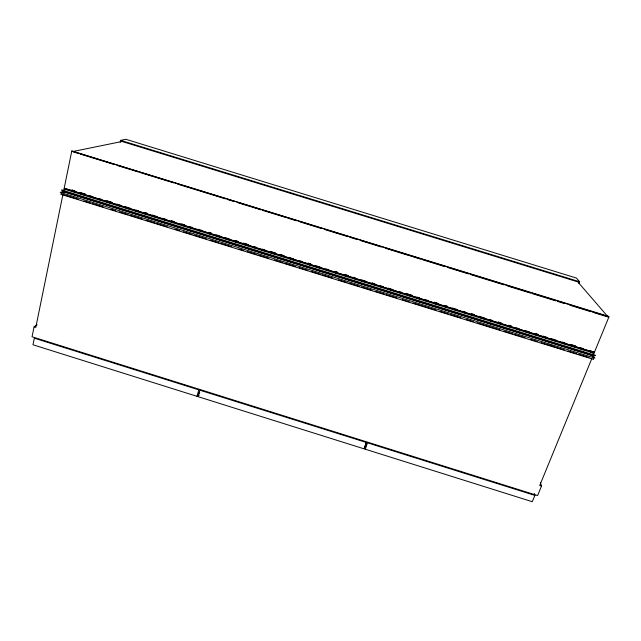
<?xml version="1.0" encoding="UTF-8"?>
<svg xmlns="http://www.w3.org/2000/svg" width="641" height="641" viewBox="0 0 641 641"><rect width="100%" height="100%" fill="white"/><g stroke="black" fill="none" stroke-linecap="round" stroke-linejoin="round"><path stroke-width="0.96" d="M534.282 493.506L534.866 495.405L532.286 501.703L365.298 449.221L366.059 442.426M364.248 448.892L366.412 442.49L199.8 390.169L198.053 396.659L364.248 448.892L364.585 445.984M37.154 324.811L34.077 326.822L32.05 336.773L537.599 495.549L541.509 486.046L540.379 482.673M71.784 151.02L64.188 188.214L594.343 352.454L608.95 316.862L608.493 316.334L71.784 151.02L608.95 316.862M64.036 192.412L64.396 190.657M64.332 192.332L64.693 190.561M120.204 142.302L120.636 140.355L125.916 139.297L576.403 278.042L579.648 281.752L578.919 283.602M197.011 396.33L198.758 389.84L34.326 338.192L32.979 344.778L197.011 396.33L199.776 392.196M365.298 449.221L367.461 442.827L534.866 495.405M592.012 355.867L592.709 354.169M592.188 356.1L593.566 352.734L593.895 353.215A3.87 1.186 -71.8 0 1 592.789 356.436M594.183 352.51L593.895 353.215L64.156 189.087L64.3 188.358L594.183 352.51L593.686 351.797M591.891 358.415L539.738 485.493L541.509 486.046M198.053 396.659L199.151 395M72.369 151.621L122.054 141.477L577.805 281.872L608.197 317.055L592.893 312.327M120.636 140.355L579.648 281.752M73.322 151.917L78.114 153.391M80.021 153.984L113.513 164.32M117.343 165.506L138.392 172.004M140.307 172.597L173.791 182.933M177.621 184.119L200.585 191.21M202.5 191.795L225.464 198.886M227.379 199.479L234.077 201.546M237.899 202.732L260.863 209.815M262.778 210.408L285.742 217.499M287.657 218.092L296.27 220.752M300.1 221.93L321.149 228.428M324.971 229.614L347.935 236.705M349.85 237.29L356.548 239.357M360.378 240.543L381.427 247.041M385.257 248.227L408.221 255.31M410.136 255.903L420.656 259.156M422.571 259.741L443.62 266.247M447.45 267.425L468.499 273.923M470.414 274.516L503.906 284.852M507.728 286.038L530.692 293.129M532.607 293.722L555.571 300.805M557.486 301.398L564.184 303.465M569.929 305.236L590.978 311.742M71.928 189.968L74.797 190.858M80.526 192.637L85.309 194.111M107.287 200.921L112.071 202.404M144.562 212.467L147.43 213.357M171.323 220.76L174.192 221.65M181.836 224.013L184.704 224.903M208.597 232.306L211.466 233.196M235.359 240.599L238.228 241.489M243.957 243.26L248.74 244.742M270.718 251.552L275.502 253.035M281.231 254.806L284.099 255.695M307.992 263.098L310.861 263.988M334.754 271.391L337.623 272.273M345.267 274.644L348.135 275.534M372.028 282.937L374.897 283.827M407.388 293.89L412.171 295.373M434.149 302.175L437.018 303.065M444.662 305.437L447.53 306.326M471.423 313.729L474.292 314.611M498.185 322.014L501.054 322.904M508.698 325.275L511.566 326.157M535.459 333.56L538.328 334.45M570.819 344.513L575.594 345.996M71.888 190.153L74.757 191.042M79.532 192.524L85.269 194.295M90.044 195.777L92.913 196.667M98.65 198.446L101.518 199.327M106.294 200.809L112.031 202.588M116.806 204.07L120.628 205.248M125.404 206.731L130.187 208.213M135.916 209.992L138.785 210.873M143.568 212.355L147.39 213.541M152.165 215.023L156.941 216.498M162.678 218.277L165.546 219.166M171.283 220.945L174.144 221.834M180.834 223.901L184.656 225.087M189.44 226.569L192.308 227.459M198.037 229.23L202.812 230.712M208.549 232.491L211.418 233.38M216.193 234.854L220.015 236.04M224.799 237.523L229.574 239.005M235.311 240.776L238.18 241.665M242.955 243.147L248.692 244.926M253.467 246.4L256.336 247.29M262.065 249.069L264.933 249.958M270.67 251.729L275.446 253.211M280.229 254.693L284.051 255.879M288.827 257.353L293.602 258.836M299.339 260.615L302.207 261.504M307.936 263.275L310.805 264.164M315.588 265.646L320.364 267.129M326.101 268.9L328.961 269.789M334.698 271.568L337.567 272.457M344.257 274.524L348.079 275.71M352.854 277.192L355.723 278.082M361.46 279.861L366.235 281.335M371.972 283.114L374.833 284.003M379.616 285.485L383.438 286.663M388.214 288.146L392.997 289.628M398.726 291.407L401.595 292.288M406.37 293.77L412.107 295.549M416.882 297.031L419.751 297.913M425.488 299.692L428.356 300.581M434.085 302.36L438.869 303.834M443.644 305.316L447.466 306.502M452.25 307.984L457.025 309.459M462.762 311.238L465.622 312.127M471.359 313.906L474.228 314.787M479.003 316.269L484.74 318.048M489.516 319.53L492.384 320.42M498.121 322.191L500.982 323.08M508.633 325.452L511.494 326.333M516.277 327.815L519.146 328.705M524.875 330.484L529.658 331.966M535.387 333.737L538.256 334.626M543.031 336.108L546.853 337.294M551.637 338.769L556.412 340.251M562.149 342.03L565.017 342.919M569.793 344.393L575.53 346.172M580.305 347.654L583.174 348.544M588.903 350.315L591.771 351.204M66.664 189.496L64.156 189.087A3.814 1.33 -73.8 0 0 63.259 192.324M71.447 190.978L74.316 191.867M80.053 193.646L84.836 195.128M89.612 196.611L93.442 197.789M98.225 199.271L102.047 200.457M106.831 201.939L111.606 203.421M117.343 205.2L120.212 206.09M124.995 207.572L130.732 209.343M135.515 210.825L138.384 211.714M144.121 213.493L146.989 214.382M151.773 215.865L157.51 217.644M162.293 219.126L166.115 220.312M170.899 221.786L173.767 222.675M181.419 225.047L184.287 225.936M189.063 227.419L192.893 228.605M197.668 230.087L202.452 231.569M208.189 233.34L211.057 234.229M216.794 236.008L219.663 236.898M224.446 238.38L230.183 240.159M234.967 241.641L237.835 242.53M243.572 244.309L248.355 245.783M253.139 247.266L256.961 248.452M261.744 249.934L264.613 250.823M270.35 252.602L275.125 254.084M280.87 255.863L283.739 256.745M288.514 258.227L294.251 260.006M299.035 261.488L301.903 262.377M307.64 264.156L310.508 265.045M315.292 266.528L321.029 268.299M325.812 269.781L328.681 270.67M334.418 272.449L337.286 273.338M344.938 275.71L347.807 276.6M352.59 278.082L356.412 279.268M361.195 280.742L365.971 282.224M371.708 284.003L374.576 284.892M379.36 286.375L383.19 287.561M387.965 289.043L393.702 290.822M398.486 292.296L401.354 293.185M407.091 294.964L411.875 296.446M416.658 297.929L420.48 299.115M425.263 300.597L428.132 301.486M433.869 303.257L438.652 304.739M443.428 306.222L447.258 307.408M452.033 308.89L457.778 310.669M462.554 312.151L465.422 313.04M471.159 314.819L474.028 315.701M478.811 317.183L484.548 318.962M489.331 320.444L492.2 321.333M497.937 323.112L500.805 324.001M508.457 326.373L511.326 327.255M516.109 328.737L519.931 329.923M524.715 331.405L529.49 332.887M535.235 334.666L538.103 335.555M542.879 337.038L546.709 338.224M551.484 339.698L556.268 341.18M562.005 342.959L564.873 343.848M570.61 345.627L575.394 347.11M580.177 348.592L583.999 349.778M588.783 351.252L591.651 352.141M549.81 345.082L552.678 345.972M78.226 199.191L62.922 194.447L35.8 327.367L34.077 326.822M83.963 200.97L90.661 203.045M92.576 203.638L103.097 206.899M110.749 209.27L115.532 210.753M119.354 211.939L127.968 214.607M129.883 215.2L142.318 219.054M146.14 220.248L154.753 222.916M156.66 223.509L167.181 226.77M174.841 229.141L179.616 230.624M183.446 231.81L192.052 234.478M193.967 235.071L206.402 238.925M210.232 240.111L218.837 242.779M220.752 243.372L231.273 246.633M238.925 249.004L243.708 250.487M247.538 251.673L256.144 254.341M258.059 254.934L268.579 258.195M274.316 259.974L282.929 262.642M284.836 263.235L295.365 266.496M299.187 267.682L307.8 270.35M311.622 271.544L320.236 274.212M322.143 274.805L332.671 278.066M338.408 279.845L347.013 282.513M348.928 283.106L359.449 286.367M361.364 286.96L371.884 290.221M375.714 291.407L384.32 294.075M386.235 294.668L396.755 297.929M402.5 299.708L409.19 301.783M413.02 302.969L435.976 310.084M439.798 311.27L448.412 313.938M450.327 314.531L460.847 317.792M466.584 319.571L473.282 321.646M477.104 322.832L500.06 329.955M503.89 331.141L512.496 333.809M514.411 334.402L524.931 337.663M530.676 339.442L537.366 341.517M541.196 342.703L564.152 349.818M567.982 351.004L576.588 353.672M578.503 354.265L589.023 357.526M593.758 351.621L594.343 352.454M63.219 191.675L60.711 194.239L593.606 359.433L593.173 355.907L63.219 191.675M63.259 191.427L60.222 192.388L594.952 358.119L593.278 355.683L63.259 191.427M595.289 355.33L593.366 355.426L63.323 191.17L61.576 189.944L595.289 355.33"/></g></svg>
